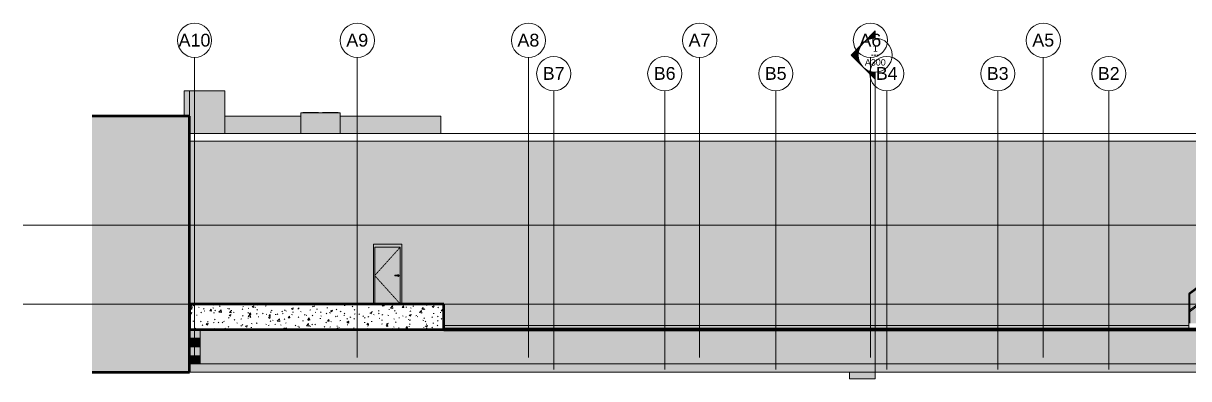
# Model space of a CAD drawing. Header units: inches. Extents: x -4221 to 4009, y -195 to 396.
# Drawn here: x 1116 to 2753, y -105 to 395 of the extents above; entities that cross this region are included whole.
import ezdxf

# ---------------------------------------------------------------- set-up
doc = ezdxf.new("R2010")
doc.units = ezdxf.units.IN
doc.header["$MEASUREMENT"] = 0
for name, pattern in [('Aligning Line 1_8_', [0.25, 0.125, -0.125]), ('Dash 1_16_', [0.125, 0.0625, -0.0625]), ('Grid Line 1_2_', [0.875, 0.5, -0.125, 0.125, -0.125])]:
    doc.linetypes.add(name, pattern=pattern)
for name, color, linetype, lineweight in [('A-DOOR', 31, 'Continuous', 13), ('A-DOOR-11', 31, 'Dash 1_16_', 9), ('A-DOOR-9', 31, 'Continuous', 9), ('A-DOOR-FRAM', 31, 'Continuous', 13), ('A-DOOR-FRAM-6', 31, 'Continuous', 9), ('A-FLOR-5', 163, 'Continuous', 50), ('A-FLOR-HRAL', 11, 'Continuous', 9), ('A-FLOR-LEVL-1', 51, 'Grid Line 1_2_', 9), ('A-FLOR-PATT-2', 253, 'Continuous', 9), ('A-ROOF', 132, 'Continuous', 13), ('A-WALL', 113, 'Continuous', 13), ('A-WALL-1', 10, 'Continuous', 13), ('A-WALL-3', 163, 'Continuous', 50), ('A-WALL-4', 173, 'Continuous', 13), ('A-WALL-5', 8, 'Continuous', 13), ('A-WALL-7', 90, 'Continuous', 13), ('A-WALL-PATT-4', 111, 'Continuous', 9), ('A-WALL-PATT-5', 90, 'Continuous', 13), ('C-TOPO', 7, 'Continuous', 9), ('C-TOPO-1', 7, 'Continuous', 140), ('G-ANNO-SYMB', 111, 'Aligning Line 1_8_', 9), ('G-ANNO-SYMB-1', 111, 'Continuous', 9), ('M-EQPM', 50, 'Continuous', 9), ('S-FNDN', 32, 'Continuous', 13), ('S-FNDN-2', 9, 'Continuous', 13), ('S-FNDN-3', 173, 'Continuous', 13), ('S-FNDN-7', 90, 'Continuous', 13), ('S-FNDN-8', 10, 'Continuous', 13), ('S-GRID-1', 1, 'Grid Line 1_2_', 9), ('S-GRID-IDEN', 1, 'Continuous', 9)]:
    doc.layers.add(name, color=color, linetype=linetype, lineweight=lineweight)
doc.styles.add('Arial', font='arial.ttf', dxfattribs={"height": 18})
doc.styles.add('Arial_1', font='arial.ttf', dxfattribs={"height": 9})
doc.styles.add('Century Gothic_1', font='ufonts.com_century-gothic.ttf', dxfattribs={"height": 9})
pattern_1 = [(90, (2806.369, 0), (-16, 1e-15), [16, 0, 0, 0]), (90, (2800.369, 0), (-16, 1e-15), [16, 0, 0, 0]), (90, (2801.369, 0), (-16, 1e-15), [2.143, -13.857]), (90, (2795.369, 0), (-16, 1e-15), [16, 0, 0, 0]), (90, (2801.369, 3.214), (-16, 1e-15), [2.143, -13.857]), (90, (2801.369, 6.429), (-16, 1e-15), [2.143, -13.857]), (90, (2801.369, 9.643), (-16, 1e-15), [2.143, -13.857]), (90, (2801.369, 12.857), (-16, 1e-15), [2.143, -13.857]), (90, (2805.369, 0), (-16, 1e-15), [2.143, -13.857]), (90, (2805.369, 3.214), (-16, 1e-15), [2.143, -13.857]), (90, (2805.369, 6.429), (-16, 1e-15), [2.143, -13.857]), (90, (2805.369, 9.643), (-16, 1e-15), [2.143, -13.857]), (90, (2805.369, 12.857), (-16, 1e-15), [2.143, -13.857])]

# ---------------------------------------------------------------- blocks, each defined once
blk = doc.blocks.new('Walls 1 - Walls 1-1277454-BUILDING ELEVATION - NORTH')
at = {"layer": 'A-WALL-1'}
h = blk.add_hatch(color=256, dxfattribs=at)
h.paths.add_polyline_path([(1797.2, 239.7), (1938.6, 239.7), (1938.6, 264), (1797.2, 264), (1797.2, 246.2)], flags=0)
h.paths.add_polyline_path([(1636.6, 239.7), (1741.8, 239.7), (1741.8, 264), (1635.2, 264), (1635.2, 239.7)], flags=0)
at = {"layer": 'A-WALL-5'}
blk.add_hatch(color=256, dxfattribs=at).paths.add_polyline_path([(1585.5, -96), (1585.5, 264), (1448.5, 264), (1448.5, -96)], flags=0)
at = {"layer": 'A-WALL-3'}
for p, q in [((1585.5, 264), (1448.5, 264)), ((1585.5, -96), (1585.5, 264)), ((1448.5, -96), (1585.5, -96))]:
    blk.add_line(p, q, dxfattribs=at)
at = {"layer": 'A-WALL-4'}
for p, q in [((1635.2, 264), (1741.8, 264)), ((1797.2, 264), (1938.6, 264)), ((1938.6, 239.7), (1938.6, 264))]:
    blk.add_line(p, q, dxfattribs=at)
blk = doc.blocks.new('Railing - Lapeyre - 1 1_2_ Post-1355958-BUILDING ELEVATION - NORTH')
at = {"layer": 'A-FLOR-HRAL'}
h = blk.add_hatch(color=256, dxfattribs=at)
h.paths.add_polyline_path([(3025.8, -19), (3026.2, -19), (3026.2, -12.7), (3025.5, -13.2), (3025.5, -19), (3025.7, -19)], flags=0)
h.paths.add_polyline_path([(3026.2, 41.3), (3026.2, 42), (3025.5, 42), (3025.5, 41.6), (3026, 41.3)], flags=0)
for points in [[(3026.2, 41.7), (3026.4, 41.7), (3026.9, 41.9), (3026.9, 42), (3026.2, 42), (3026.2, 41.8)], [(3026.7, -19), (3027, -19), (3026.9, -10), (3026.2, -10), (3026.2, -19), (3026.7, -19)]]:
    blk.add_hatch(color=256, dxfattribs=at).paths.add_polyline_path(points, flags=0)
for p, q in [((3025.5, 42), (3025.5, -9)), ((3025.5, 42), (3026.2, 42)), ((3026.2, 42), (3026.9, 42)), ((3027, 41.3), (3027, 42)), ((3027, 16.8), (3027, 41.2)), ((3027, -0.1), (3027, 16.7)), ((3025.5, -13.2), (3025.5, -19)), ((3027, -19), (3027, -6.2)), ((3026.2, -19), (3025.5, -19)), ((3026.9, -19), (3026.2, -19)), ((3027, -19), (3026.9, -19))]:
    blk.add_line(p, q, dxfattribs=at)
blk = doc.blocks.new('Railing - Lapeyre - 1 1_2_ Post-1355956-BUILDING ELEVATION - NORTH')
at = {"layer": 'A-FLOR-HRAL'}
for points in [[(2989.5, -36), (2990.2, -36), (2990.2, 15), (2989.5, 15), (2989.5, -25.8)], [(2989.7, -37), (2990.2, -37), (2990.2, -36), (2989.5, -36), (2989.5, -37), (2989.6, -37)], [(2990.9, -37), (2991, -37), (2990.9, -36), (2990.2, -36), (2990.2, -37), (2990.9, -37)]]:
    blk.add_hatch(color=256, dxfattribs=at).paths.add_polyline_path(points, flags=0)
h = blk.add_hatch(color=256, dxfattribs=at)
h.paths.add_polyline_path([(2990.7, -36), (2991, -36), (2990.2, -27), (2990.2, -36), (2990.7, -36)], flags=0)
h.paths.add_polyline_path([(2990.4, -27), (2991, -27), (2990.9, -10.6), (2990.2, -10.2), (2990.2, -27)], flags=0)
h.paths.add_polyline_path([(2990.2, -10.2), (2991, -8.7), (2990.9, 13.9), (2990.2, 14.3), (2990.2, -9.8)], flags=0)
h.paths.add_polyline_path([(2990.2, 14.3), (2990.2, 14.3), (2990.6, 15), (2990.2, 15)], flags=0)
for p, q in [((2989.5, 15), (2989.5, -36)), ((2989.5, 15), (2990.2, 15)), ((2990.2, 15), (2990.6, 15)), ((2991, -27), (2991, 15)), ((2989.5, -36), (2989.5, -37)), ((2990.2, -37), (2989.5, -37)), ((2991, -37), (2990.2, -37)), ((2991, -37), (2991, -36))]:
    blk.add_line(p, q, dxfattribs=at)
blk = doc.blocks.new('Railing - Railing-1340472-BUILDING ELEVATION - NORTH')
at = {"layer": 'A-FLOR-HRAL'}
h = blk.add_hatch(color=256, dxfattribs=at)
h.paths.add_polyline_path([(2990.2, 14.3), (3025.8, 40.9), (3025.7, 41.2), (3026.2, 41.3), (3025.5, 41.6), (2990.2, 15.2), (2990.2, 15), (2990.6, 15), (2990.4, 14.6)], flags=0)
h.paths.add_polyline_path([(3026, 42), (3026.2, 42), (3026.2, 42.2), (3026, 42)], flags=0)
for points in [[(2991, 13.9), (3025.5, 39.8), (3025.6, 40.1), (3025.7, 40.4), (3025.8, 40.9), (3025.8, 40.9), (2990.2, 14.3), (2990.9, 13.9)], [(2990.2, -10.2), (3025.8, 16.4), (3025.7, 16.8), (3025.4, 17.1), (2990.9, -8.8), (2990.4, -9.9)], [(2991, -10.6), (3025.5, 15.3), (3025.6, 15.6), (3025.7, 15.9), (3025.8, 16.4), (3025.8, 16.4), (2990.2, -10.2), (2990.9, -10.6)]]:
    blk.add_hatch(color=256, dxfattribs=at).paths.add_polyline_path(points, flags=0)
for p, q in [((3026.2, 42.2), (2990.2, 15.2)), ((2990.2, 13.3), (3026.2, 40.3)), ((3026.2, 17.7), (2990.2, -9.3)), ((2990.2, -11.2), (3026.2, 15.8))]:
    blk.add_line(p, q, dxfattribs=at)
at = {"layer": 'A-FLOR-HRAL', "flags": 128}
for points in [[(3026.2, 42.2), (3026.2, 42.2), (3026.2, 42.1), (3026.2, 42)], [(2990.2, 15), (2990.2, 15.1), (2990.2, 15.2), (2990.2, 15.2)]]:
    blk.add_lwpolyline(points, dxfattribs=at)
for name in ['Railing - Lapeyre - 1 1_2_ Post-1355958-BUILDING ELEVATION - NORTH', 'Railing - Lapeyre - 1 1_2_ Post-1355956-BUILDING ELEVATION - NORTH']:
    blk.add_blockref(name, (0, 0))
blk = doc.blocks.new('Door-Passage-Single-Flush - 36_ x 80_-1370599-BUILDING ELEVATION - NORTH')
at = {"layer": 'A-DOOR'}
h = blk.add_hatch(color=256, dxfattribs=at)
h.paths.add_polyline_path([(1881.6, 0), (1881.6, 80), (1845.6, 80), (1845.6, 0), (1866.6, 0)], flags=0)
h.paths.add_polyline_path([(1878.8, 38.8), (1878.5, 38.9), (1878.2, 39), (1878, 39.2), (1877.8, 39.4), (1877.7, 39.6), (1874, 39.6), (1874, 40.4), (1877.7, 40.4), (1877.8, 40.6), (1878, 40.8), (1878.2, 41), (1878.5, 41.1), (1878.8, 41.2), (1879.1, 41.1), (1879.4, 41), (1879.6, 40.8), (1879.8, 40.6), (1879.9, 40.3), (1880, 40), (1879.9, 39.7), (1879.8, 39.4), (1879.6, 39.2), (1879.4, 39), (1879.1, 38.9)], flags=0)
for points in [[(1878.1, 40), (1878.1, 40.4), (1874, 40.4), (1874, 40), (1877, 40)], [(1878.1, 39.6), (1878.1, 40), (1874, 40), (1874, 39.6), (1877, 39.6)]]:
    blk.add_hatch(color=256, dxfattribs=at).paths.add_polyline_path(points, flags=0)
h = blk.add_hatch(color=256, dxfattribs=at)
h.paths.add_polyline_path([(1878.8, 38.8), (1879.1, 38.9), (1879.4, 39), (1879.6, 39.2), (1879.8, 39.4), (1879.9, 39.7), (1880, 40), (1879.9, 40.3), (1879.8, 40.6), (1879.6, 40.8), (1879.4, 41), (1879.1, 41.1), (1878.6, 41.2), (1878.5, 41.1), (1878.2, 41), (1878, 40.8), (1877.8, 40.6), (1877.7, 40.4), (1878.2, 40.4), (1878.4, 40.4), (1878.8, 40.4), (1879, 40.3), (1879, 40.2), (1879, 39.8), (1878.9, 39.6), (1878.7, 39.6), (1878.3, 39.7), (1877.9, 39.6), (1877.7, 39.6), (1877.8, 39.4), (1878, 39.2), (1878.2, 39), (1878.5, 38.9)], flags=0)
h.paths.add_polyline_path([(1878.1, 39.8), (1878.2, 40), (1878.1, 40.1), (1878.1, 39.9)], flags=0)
h = blk.add_hatch(color=256, dxfattribs=at)
h.paths.add_polyline_path([(1878.6, 40), (1879, 40), (1879, 40.3), (1878.9, 40.4), (1878.7, 40.4), (1878.3, 40.3), (1878.1, 40.3), (1878.5, 40)], flags=0)
h.paths.add_polyline_path([(1878.5, 40), (1878.1, 40.3), (1878.1, 40.1), (1878.2, 40), (1878.4, 40)], flags=0)
h = blk.add_hatch(color=256, dxfattribs=at)
h.paths.add_polyline_path([(1878.5, 40), (1878.2, 40), (1878.1, 39.7), (1878.1, 39.7), (1878.4, 39.9)], flags=0)
h.paths.add_polyline_path([(1878.7, 39.6), (1879, 39.7), (1879, 39.9), (1879, 40), (1878.5, 40), (1878.2, 39.6), (1878.4, 39.6), (1878.7, 39.6)], flags=0)
at = {"layer": 'A-DOOR-FRAM'}
blk.add_hatch(color=256, dxfattribs=at).paths.add_polyline_path([(1883.6, 0), (1883.6, 84), (1843.6, 84), (1843.6, 0), (1845.6, 0), (1845.6, 80), (1881.6, 80), (1881.6, 0)], flags=0)
at = {"layer": 'A-DOOR-11'}
for p, q in [((1881.6, 80), (1845.6, 40)), ((1845.6, 40), (1881.6, 0))]:
    blk.add_line(p, q, dxfattribs=at)
at = {"layer": 'A-DOOR-9'}
for p, q in [((1881.6, 80), (1845.6, 80)), ((1845.6, 80), (1845.6, 0)), ((1881.6, 0), (1881.6, 80)), ((1878.1, 40.4), (1874, 40.4)), ((1874, 40), (1874, 40.4)), ((1874, 39.6), (1874, 40)), ((1874, 39.6), (1878.1, 39.6))]:
    blk.add_line(p, q, dxfattribs=at)
at = {"layer": 'A-DOOR-9', "flags": 128}
for points in [[(1878.7, 40.4), (1878.7, 40.4), (1878.7, 40.4), (1878.7, 40.4), (1878.7, 40.4), (1878.7, 40.4), (1878.7, 40.4), (1878.7, 40.4), (1878.7, 40.4), (1878.6, 40.4), (1878.6, 40.4), (1878.6, 40.4), (1878.6, 40.4), (1878.6, 40.4), (1878.6, 40.4), (1878.6, 40.4), (1878.6, 40.4), (1878.6, 40.4), (1878.5, 40.4), (1878.5, 40.4), (1878.5, 40.4), (1878.5, 40.4), (1878.5, 40.4), (1878.5, 40.4), (1878.4, 40.4), (1878.4, 40.4), (1878.4, 40.4), (1878.4, 40.4), (1878.4, 40.4), (1878.3, 40.4), (1878.3, 40.4), (1878.3, 40.4), (1878.3, 40.4), (1878.2, 40.4), (1878.2, 40.4), (1878.2, 40.4), (1878.2, 40.4), (1878.2, 40.4), (1878.1, 40.4), (1878.1, 40.4), (1878.1, 40.4)], [(1878.1, 39.6), (1878.1, 39.6), (1878.1, 39.6), (1878.2, 39.6), (1878.2, 39.6), (1878.2, 39.6), (1878.2, 39.6), (1878.3, 39.6), (1878.3, 39.6), (1878.3, 39.6), (1878.3, 39.6), (1878.3, 39.6), (1878.4, 39.6), (1878.4, 39.6), (1878.4, 39.6), (1878.4, 39.6), (1878.4, 39.6), (1878.5, 39.6), (1878.5, 39.6), (1878.5, 39.6), (1878.5, 39.6), (1878.5, 39.6), (1878.6, 39.6), (1878.6, 39.6), (1878.6, 39.6), (1878.6, 39.6), (1878.6, 39.6), (1878.6, 39.6), (1878.6, 39.6), (1878.6, 39.6), (1878.6, 39.6), (1878.7, 39.6), (1878.7, 39.6), (1878.7, 39.6), (1878.7, 39.6), (1878.7, 39.6), (1878.7, 39.6), (1878.7, 39.6), (1878.7, 39.6), (1878.7, 39.6)]]:
    blk.add_lwpolyline(points, dxfattribs=at)
at = {"layer": 'A-DOOR-9'}
for centre, radius, start, end in [((1878.8, 40), 1.18, 360, 160.3657), ((1878.8, 40), 1.18, 199.5633, 360), ((1878.7, 40), 0.394, 75, 90), ((1878.7, 40), 0.394, 270, 285), ((1878.7, 40), 0.394, 0, 30), ((1878.7, 40), 0.394, 330, 0)]:
    blk.add_arc(centre, radius, start, end, dxfattribs=at)
at = {"layer": 'A-DOOR-FRAM-6'}
for p, q in [((1845.6, 80), (1845.6, 0)), ((1845.6, 80), (1881.6, 80)), ((1881.6, 80), (1881.6, 0))]:
    blk.add_line(p, q, dxfattribs=at)
blk = doc.blocks.new('Condensing Unit - Air Cooled - DX - 6-10 Tons - 6 Tons-1352867-BUILDING ELEVATION - NORTH')
at = {"layer": 'M-EQPM'}
for points in [[(1741.8, 239.7), (1797.2, 239.7), (1797.2, 268.9), (1741.8, 268.9), (1741.8, 246.2)], [(1756.8, 268.9), (1766.6, 268.9), (1766.6, 269.2), (1744.6, 269.2), (1744.6, 268.9), (1754.5, 268.9)], [(1783, 268.9), (1794.3, 268.9), (1794.3, 269.2), (1772.3, 269.2), (1772.3, 268.9), (1782.2, 268.9)]]:
    blk.add_hatch(color=256, dxfattribs=at).paths.add_polyline_path(points, flags=0)
for p, q in [((1741.8, 268.9), (1797.2, 268.9)), ((1741.8, 268.9), (1741.8, 239.7)), ((1744.6, 269.2), (1744.6, 268.9)), ((1744.6, 269.2), (1766.6, 269.2)), ((1766.6, 268.9), (1766.6, 269.2)), ((1772.3, 269.2), (1772.3, 268.9)), ((1772.3, 269.2), (1794.3, 269.2)), ((1794.3, 268.9), (1794.3, 269.2)), ((1797.2, 268.9), (1797.2, 239.7))]:
    blk.add_line(p, q, dxfattribs=at)
blk = doc.blocks.new('Grid - Grid Head - Circle-50561-BUILDING ELEVATION - NORTH')
at = {"layer": 'S-GRID-IDEN'}
for start, end in [(0, 180), (180, 360)]:
    blk.add_arc((2877.2, 324), 24, start, end, dxfattribs=at)
blk = doc.blocks.new('Section - 3_32_ x 3_8_-54337-BUILDING ELEVATION - NORTH')
at = {"layer": 'G-ANNO-SYMB-1'}
blk.add_hatch(color=256, dxfattribs=at).paths.add_polyline_path([(2512.9, -96), (2548.9, -96), (2548.9, -105), (2512.9, -105)], flags=0)
for p, q in [((2512.9, -96), (2512.9, -105)), ((2548.9, -96), (2512.9, -96)), ((2548.9, -105), (2548.9, -96)), ((2512.9, -105), (2548.9, -105))]:
    blk.add_line(p, q, dxfattribs=at)
blk = doc.blocks.new('Section - Section Head - Filled-22785-BUILDING ELEVATION - NORTH')
at = {"layer": 'G-ANNO-SYMB-1'}
h = blk.add_hatch(color=256, dxfattribs=at)
edge = h.paths.add_edge_path(flags=0)
edge.add_arc((2548.9, 350.1), 24, 90, 132.0784, ccw=False)
edge.add_line((2548.9, 374.1), (2548.9, 384.1))
edge.add_line((2548.9, 384.1), (2532.8, 368))
h = blk.add_hatch(color=256, dxfattribs=at)
edge = h.paths.add_edge_path(flags=0)
edge.add_line((2531.9, 367.1), (2515, 350.1))
edge.add_line((2515, 350.1), (2524.9, 350.1))
edge.add_arc((2548.9, 350.1), 24, 135, 180, ccw=False)
h = blk.add_hatch(color=256, dxfattribs=at)
edge = h.paths.add_edge_path(flags=0)
edge.add_arc((2548.9, 350.1), 24, 180, 225, ccw=False)
edge.add_line((2524.9, 350.1), (2515, 350.1))
edge.add_line((2515, 350.1), (2531.9, 333.1))
h = blk.add_hatch(color=256, dxfattribs=at)
edge = h.paths.add_edge_path(flags=0)
edge.add_line((2532.8, 332.3), (2548.9, 316.2))
edge.add_line((2548.9, 316.2), (2548.9, 326.1))
edge.add_arc((2548.9, 350.1), 24, 227.9216, 270, ccw=False)
for p, q in [((2532.8, 368), (2548.9, 384.1)), ((2548.9, 384.1), (2548.9, 374.1)), ((2515, 350.1), (2531.9, 367.1)), ((2524.9, 350.1), (2515, 350.1)), ((2531.9, 333.1), (2515, 350.1)), ((2515, 350.1), (2524.9, 350.1)), ((2548.9, 316.2), (2532.8, 332.3)), ((2548.9, 326.1), (2548.9, 316.2))]:
    blk.add_line(p, q, dxfattribs=at)
for start, end in [(90, 270), (135, 180), (90, 132.0784), (270, 90), (180, 225), (227.9216, 270)]:
    blk.add_arc((2548.9, 350.1), 24, start, end, dxfattribs=at)

msp = doc.modelspace()

# ---------------------------------------------------------------- hatches: boundary and pattern name
at = {"layer": 'A-FLOR-PATT-2'}
h = msp.add_hatch(dxfattribs=at)
h.set_pattern_fill('FP_23', color=256, style=0, pattern_type=2)
h.set_pattern_definition([(50, (1267.532, 0), (27.5427, -2.4099), [2.88, -31.68]), (355, (1267.532, 0), (-5.3278, 28.8843), [2.304, -25.344]), (100.451, (1269.827, -0.2), (22.2153, 26.474), [2.448, -26.924]), (46.184, (1267.53, 7.68), (40.982, -6.3564), [4.32, -47.52]), (96.636, (1270.947, 7.15), (35.8907, 37.4062), [3.671, -40.386]), (351.184, (1267.53, 7.68), (35.891, 37.4062), [3.456, -38.016]), (21, (1271.372, 5.76), (22.921, -15.4607), [2.88, -31.68]), (326, (1271.372, 5.76), (9.3435, 27.8457), [2.304, -25.344]), (71.451, (1273.282, 4.472), (32.2648, 12.3844), [2.448, -26.924]), (37.5, (1267.532, 0), (0.46686, 12.7827), [1.267, -23.77, 1.267, -24.461, -25.44]), (37.5, (1267.532, 0), (0.46686, 12.7827), [-50.765, 1.267, -24.173]), (7.5, (1267.532, 0), (10.1016, 15.1451), [1.267, -13.402, 1.267, -23.194, -9.696]), (7.5, (1267.532, 0), (10.1016, 15.1451), [-39.13, 1.267, -8.429]), (327.5, (1258.969, 0), (20.49916, -0.86578), [1.267, -8.333, 1.267, -28.685, -39.744]), (327.5, (1258.969, 0), (20.49916, -0.86578), [-39.552, 1.267, -38.477]), (317.5, (1255.129, 0), (22.3948, 3.8443), [1.267, -11.213, 1.267, -18.624, -28.224]), (317.5, (1255.129, 0), (22.3948, 3.8443), [-32.371, 1.267, -26.957])])
h.paths.add_polyline_path([(1706.5, -36), (1706.5, 0), (1349.2, 0), (1349.2, -36), (1630.3, -36)], flags=0)
at = {"layer": 'A-WALL-7'}
msp.add_hatch(color=256, dxfattribs=at).paths.add_polyline_path([(1349.2, 264), (1349.2, 300), (1341.6, 300), (1341.6, 264)], flags=0)
at = {"layer": 'A-WALL-PATT-4'}
h = msp.add_hatch(dxfattribs=at)
h.set_pattern_fill('FP_18', color=256, style=0, pattern_type=2)
h.set_pattern_definition(pattern_1)
h.paths.add_polyline_path([(1349.2, 0), (1607.4, 0), (1607.4, 84), (1647.4, 84), (1647.4, 0), (2753.2, 0), (2753.2, 15), (2753.9, 15), (2753.9, 15.2), (2789.2, 41.6), (2789.2, 42), (2789.7, 42), (2789.9, 42.2), (2789.9, 42), (2800.8, 42), (2800.8, 229.2), (1349.2, 229.2), (1349.2, 70.2)], flags=0)
h.paths.add_polyline_path([(2754.7, 0), (2766.4, 0), (2789.2, 17.1), (2789.2, 39.7), (2754.7, 13.9), (2754.7, 2.6)], flags=0)
h.paths.add_polyline_path([(2768.9, 0), (2789.2, 0), (2789.2, 15.2), (2770.7, 1.4)], flags=0)
h.paths.add_polyline_path([(2790.7, 0), (2800.8, 0), (2800.8, 16), (2790.7, 16), (2790.7, 6.2)], flags=0)
h.paths.add_polyline_path([(2790.8, 17.5), (2800.8, 17.5), (2800.8, 40.5), (2790.7, 40.5), (2790.7, 17.5)], flags=0)
h = msp.add_hatch(dxfattribs=at)
h.set_pattern_fill('FP_18', color=256, style=0, pattern_type=2)
h.set_pattern_definition(pattern_1)
h.paths.add_polyline_path([(2789.9, -30), (2789.9, -19), (2789.2, -19), (2789.2, -13.2), (2766.9, -30), (2778.7, -30)], flags=0)
h.paths.add_polyline_path([(1713.9, -30), (2753.2, -30), (2753.2, 0), (1706.5, 0), (1706.5, -30)], flags=0)
h.paths.add_polyline_path([(2754.7, -27), (2766.7, -27), (2765.9, -18), (2778.7, -18), (2777.9, -9), (2789.2, -9), (2789.2, 0), (2768.9, 0), (2754.7, -10.6), (2754.7, -25.8)], flags=0)
h.paths.add_polyline_path([(2754.7, -8.7), (2766.4, 0), (2754.7, 0), (2754.7, -1.8)], flags=0)
at = {"layer": 'A-WALL-PATT-5'}
for points in [[(1349.2, 239.7), (1391.3, 239.7), (1391.3, 300), (1349.2, 300), (1349.2, 246.2)], [(1398.9, 239.7), (1398.9, 300), (1391.3, 300), (1391.3, 239.7)], [(2789.9, -72), (2789.9, -60), (2766.9, -60), (2766.9, -48), (2789.9, -48), (2789.9, -36), (2754.7, -36), (2754.7, -37), (2753.2, -37), (2753.2, -36), (1364.2, -36), (1364.2, -72), (2766.9, -72)]]:
    msp.add_hatch(color=256, dxfattribs=at).paths.add_polyline_path(points, flags=0)
h = msp.add_hatch(color=256, dxfattribs=at)
h.paths.add_polyline_path([(2550.1, -84), (2789.9, -84), (2789.9, -72), (1364.2, -72), (1364.2, -84), (2215.6, -84)], flags=0)
h.paths.add_polyline_path([(2717.3, -36), (2753.2, -36), (2753.2, -30), (1706.5, -30), (1706.5, -36), (2550.1, -36)], flags=0)
h.paths.add_polyline_path([(2766.7, -36), (2789.9, -36), (2789.9, -30), (2766.9, -30), (2758.9, -36), (2759.1, -36)], flags=0)
h.paths.add_polyline_path([(2799.8, -0.1), (2800.1, -0.1), (2800.1, 0), (2790.7, 0), (2790.7, -0.1)], flags=0)
at = {"layer": 'C-TOPO'}
h = msp.add_hatch(dxfattribs=at)
h.set_pattern_fill('FP_17', color=256, style=0, pattern_type=2)
h.set_pattern_definition([(0, (1267.532, 0), (24, 24), [24, -24]), (0, (1267.532, 9), (24, 24), [24, -24]), (0, (1267.532, 18), (24, 24), [24, -24]), (90, (1270.532, 21), (-24, 24), [24, -24]), (90, (1279.532, 21), (-24, 24), [24, -24]), (90, (1288.532, 21), (-24, 24), [24, -24])])
h.paths.add_polyline_path([(3887.9, -72), (3887.9, -36), (1349.2, -36), (1349.2, -72), (3728, -72)], flags=0)
at = {"layer": 'S-FNDN'}
for points in [[(1364.2, -72), (1364.2, -36), (1349.2, -36), (1349.2, -48), (1363.4, -48), (1363.4, -60), (1349.2, -60), (1349.2, -72), (1363.4, -72)], [(1364.2, -84), (1364.2, -72), (1349.2, -72), (1349.2, -84)]]:
    msp.add_hatch(color=256, dxfattribs=at).paths.add_polyline_path(points, flags=0)
at = {"layer": 'S-FNDN-7'}
msp.add_hatch(color=256, dxfattribs=at).paths.add_polyline_path([(2789.9, -96), (2789.9, -84), (1349.2, -84), (1349.2, -96), (2717.3, -96)], flags=0)
at = {"layer": 'S-FNDN-8'}
msp.add_hatch(color=256, dxfattribs=at).paths.add_polyline_path([(1363.4, -60), (1363.4, -48), (1349.2, -48), (1349.2, -60)], flags=0)

# ---------------------------------------------------------------- linework, layer by layer
at = {"layer": 'A-FLOR-5'}
for p, q in [((1706.5, 0), (1349.2, 0)), ((1349.2, 0), (1349.2, -36)), ((1706.5, -36), (1706.5, 0)), ((1349.2, -36), (1706.5, -36))]:
    msp.add_line(p, q, dxfattribs=at)
at = {"layer": 'A-FLOR-LEVL-1'}
for p, q in [((1115.5, 111), (3984.6, 111)), ((1115.5, 0), (3984.6, 0))]:
    msp.add_line(p, q, dxfattribs=at)
at = {"layer": 'A-ROOF'}
msp.add_line((2984.2, 239.7), (1349.2, 239.7), dxfattribs=at)
at = {"layer": 'A-WALL'}
for p, q in [((2800.8, 229.2), (1349.2, 229.2)), ((1607.4, 0), (1607.4, 84)), ((1607.4, 84), (1647.4, 84)), ((1647.4, 84), (1647.4, 0)), ((1706.5, -30), (2753.2, -30))]:
    msp.add_line(p, q, dxfattribs=at)
at = {"layer": 'A-WALL-4'}
for p, q in [((1398.9, 300), (1341.6, 300)), ((1341.6, 264), (1341.6, 300)), ((1349.2, 300), (1349.2, 264)), ((1398.9, 300), (1398.9, 239.7))]:
    msp.add_line(p, q, dxfattribs=at)
at = {"layer": 'C-TOPO'}
msp.add_line((2816.3, -36), (1706.5, -36), dxfattribs=at)
at = {"layer": 'C-TOPO-1'}
msp.add_line((1706.5, -36), (2816.3, -36), dxfattribs=at)
at = {"layer": 'G-ANNO-SYMB'}
msp.add_line((1212.2, 0), (3887.9, 0), dxfattribs=at)
at = {"layer": 'G-ANNO-SYMB-1'}
msp.add_line((2312.6, 326.1), (2312.6, -96), dxfattribs=at)
at = {"layer": 'S-FNDN-2'}
for p, q in [((1363.4, -48), (1349.2, -48)), ((1363.4, -60), (1363.4, -48)), ((1364.2, -36), (1364.2, -84)), ((1349.2, -60), (1363.4, -60))]:
    msp.add_line(p, q, dxfattribs=at)
at = {"layer": 'S-FNDN-3'}
for p, q in [((1349.2, -84), (3731.4, -84)), ((1349.2, -96), (3731.4, -96))]:
    msp.add_line(p, q, dxfattribs=at)
at = {"layer": 'S-GRID-1'}
for p, q in [((1356.2, -75.4), (1356.2, 346.8)), ((1584.9, -75.4), (1584.9, 346.8)), ((1825.4, -75.4), (1825.4, 346.8)), ((2065.9, -75.4), (2065.9, 346.8)), ((2305.9, -75.4), (2305.9, 346.8)), ((2548.9, -75.4), (2548.9, 346.8)), ((1860.9, -92), (1860.9, 300)), ((2016.9, -92), (2016.9, 300)), ((2172.9, -92), (2172.9, 300)), ((2328.9, -92), (2328.9, 300)), ((2484.9, -92), (2484.9, 300)), ((2640.9, -92), (2640.9, 300))]:
    msp.add_line(p, q, dxfattribs=at)

# ---------------------------------------------------------------- block references
at = {"layer": 'A-DOOR'}
msp.add_blockref('Door-Passage-Single-Flush - 36_ x 80_-1370599-BUILDING ELEVATION - NORTH', (-236.3, 0), dxfattribs=at)
at = {"layer": 'A-FLOR-HRAL'}
msp.add_blockref('Railing - Railing-1340472-BUILDING ELEVATION - NORTH', (-236.3, 0), dxfattribs=at)
at = {"layer": 'A-WALL-4'}
msp.add_blockref('Walls 1 - Walls 1-1277454-BUILDING ELEVATION - NORTH', (-236.3, 0), dxfattribs=at)
at = {"layer": 'G-ANNO-SYMB-1'}
for name in ['Section - Section Head - Filled-22785-BUILDING ELEVATION - NORTH', 'Section - 3_32_ x 3_8_-54337-BUILDING ELEVATION - NORTH']:
    msp.add_blockref(name, (-236.3, 0), dxfattribs=at)
at = {"layer": 'M-EQPM'}
msp.add_blockref('Condensing Unit - Air Cooled - DX - 6-10 Tons - 6 Tons-1352867-BUILDING ELEVATION - NORTH', (-236.3, 0), dxfattribs=at)
at = {"layer": 'S-GRID-IDEN'}
for p in [(-1521, 46.8), (-1292.3, 46.8), (-1051.8, 46.8), (-811.3, 46.8), (-571.3, 46.8), (-328.3, 46.8), (-1016.3, 0), (-860.3, 0), (-704.3, 0), (-548.3, 0), (-392.3, 0), (-236.3, 0)]:
    msp.add_blockref('Grid - Grid Head - Circle-50561-BUILDING ELEVATION - NORTH', p, dxfattribs=at)

# ---------------------------------------------------------------- texts
at = {"layer": 'G-ANNO-SYMB-1', "char_height": 9, "attachment_point": 1}
for s, insert, width, style in [('1', (2309.3, 364), 8.484, 'Arial_1'), ('A300', (2298.1, 344.4), 35.754, 'Arial_1'), ('---', (2306.6, 355.5), 15.453, 'Century Gothic_1')]:
    msp.add_mtext(s, dxfattribs=dict(at, insert=insert, width=width, style=style))
at = {"layer": 'S-GRID-IDEN', "char_height": 18, "attachment_point": 1, "style": 'Arial'}
for s, insert, width in [('A10', (1333.7, 380.1), 54.237), ('A9', (1569.4, 380.1), 37.269), ('A8', (1809.9, 380.1), 37.269), ('A7', (2050.4, 380.1), 37.269), ('A6', (2290.4, 380.1), 37.269), ('A5', (2533.4, 380.1), 37.269), ('B7', (1845.4, 333.3), 37.269), ('B6', (2001.4, 333.3), 37.269), ('B5', (2157.4, 333.3), 37.269), ('B4', (2313.4, 333.3), 37.269), ('B3', (2469.4, 333.3), 37.269), ('B2', (2625.4, 333.3), 37.269)]:
    msp.add_mtext(s, dxfattribs=dict(at, insert=insert, width=width))

doc.saveas('drawing.dxf')
